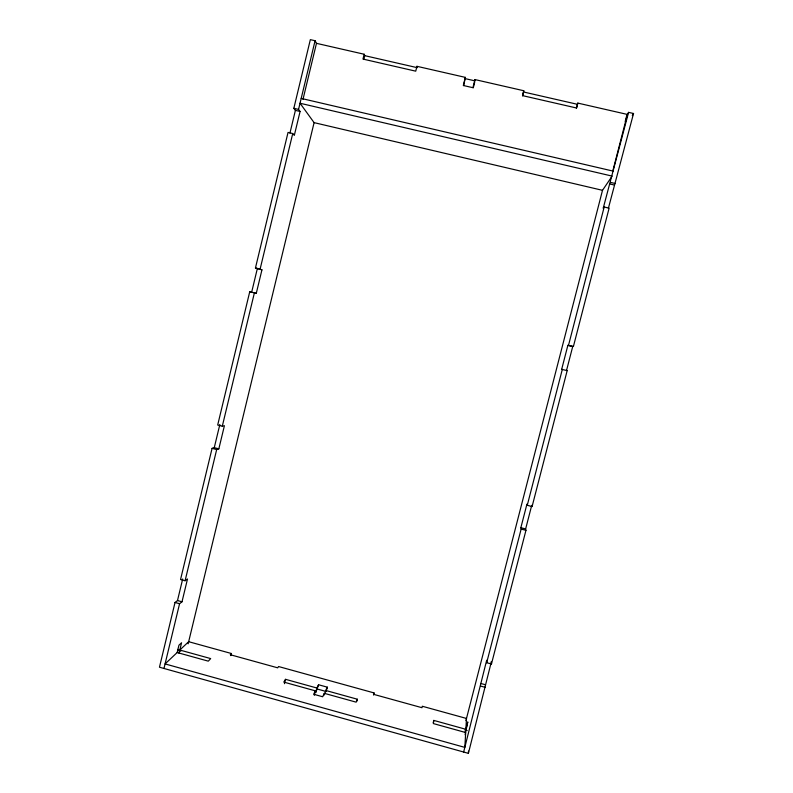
<?xml version="1.0" encoding="UTF-8"?>
<svg xmlns="http://www.w3.org/2000/svg" width="793" height="793" viewBox="0 0 793 793"><rect width="100%" height="100%" fill="white"/><g stroke="black" fill="none" stroke-linecap="round" stroke-linejoin="round"><path stroke-width="1.19" d="M486.684 662.7L521.14 529.07L520.862 527.692L526.939 504.11L527.266 505.29L532.093 506.539L531.726 505.349L525.64 528.941L525.957 530.329L491.452 663.999L486.684 662.7L486.684 660.252L463.647 752.032M182.687 578.979L177.493 600.559L175.025 602.472L159.462 667.21L468.395 753.35L491.422 661.54L491.452 663.999M468.395 753.35L468.494 751.12M522.617 95.884L523.767 90.739L474.948 79.578L472.925 87.696L463.32 85.495L465.332 77.377L416.94 66.315L415.74 71.172L362.976 59.078L364.156 54.241L316.476 43.337L315.079 40.73L310.341 39.65L293.836 108.314L295.402 110.366L300.081 111.466L294.312 135.395L292.736 133.541L288.037 132.431L255.445 267.984L261.938 269.868L256.268 293.41L249.745 291.705L217.688 425.028L222.298 426.218L224.409 425.692L218.838 448.848L216.677 449.562L212.078 448.362L180.546 579.514L185.096 580.754L187.495 579.009L182.003 601.788L179.575 603.711L163.982 668.469M179.813 650.032L188.665 641.696L231.338 653.491L230.277 654.711L277.689 667.825L278.561 666.536L374.028 692.913L373.553 694.321L422.005 707.713L422.282 706.246L466.492 718.458L465.878 729.302L433.811 720.411L433.345 723.573L465.689 732.544L464.847 747.393L165.083 663.919L177.176 652.53L178.94 645.205L181.567 642.776L179.03 653.293M212.078 448.362L214.269 447.658L219.839 424.513M257.309 268.728L251.649 292.26L249.745 291.705M289.941 133.095L295.402 110.366M185.096 580.754L216.677 449.562M222.298 426.218L254.394 292.855L256.268 293.41M261.938 269.868L260.104 269.134L292.736 133.541M300.081 111.466L298.545 109.414L315.079 40.73M302.995 99.353L316.476 43.337M188.149 643.817L314.097 122.637L300.032 103.249L612.146 176.105L602.502 190.32L465.937 720.609M363.779 59.505L364.721 55.649L364.156 54.241M230.822 655.613L231.338 653.491M284.449 683.705L285.53 679.323L316.893 688.017L318.578 684.755L327.34 687.174L326.795 689.355M463.717 85.614L465.332 77.377M314.306 695.292L315.406 690.862L283.785 682.089L285.53 679.323M316.893 688.017L315.792 692.398L318.578 684.755M473.282 87.805L474.72 82.036M323.782 695.55L324.327 693.34L356.156 702.162L357.286 699.208L325.735 690.465L324.912 693.756M356.731 701.409L357.286 699.208M523.767 90.739L522.537 95.626L576.58 108.007L577.829 103.1L627.392 114.44L612.672 171.566M373.493 695.055L374.028 692.913M576.402 108.205L577.829 103.1M433.246 722.621L433.811 720.411M465.015 732.623L467.781 721.917L465.114 734.774M625.211 121.507L626.738 115.59L628.581 112.368L633.538 113.498L608.39 208.272M532.093 506.539L567.183 370.609L561.682 369.33L567.867 345.342L573.428 346.422L609.113 208.162L604.177 207.003L603.205 208.281L628.581 112.368M527.266 505.29L562.306 369.399L561.682 369.33M568.541 345.213L604.177 207.003M573.428 346.422L572.715 346.541L566.519 370.529L567.183 370.609M324.327 693.34L322.662 696.75L313.651 694.252L315.406 690.862M325.735 690.465L327.34 687.174M632.308 115.57L633.538 113.498M364.721 55.649L417.257 67.673L416.94 66.315M465.432 78.685L475.007 80.876L474.948 79.578M523.598 91.998L577.403 104.299M301.201 98.411L613.415 171.179M293.836 108.314L298.545 109.414M610.521 182.4L615.457 183.56M609.49 183.887L614.387 185.037M314.097 122.637L602.502 190.32M255.445 267.984L260.104 269.134M567.867 345.342L572.715 346.541M214.269 447.658L218.838 448.848M520.862 527.692L525.64 528.941M521.14 529.07L525.957 530.329M177.493 600.559L182.003 601.788M480.707 683.447L485.425 684.746M175.025 602.472L179.575 603.711M480.657 686.084L485.415 687.392M177.652 649.437L210.68 658.587L208.291 661.154L177.176 652.53M177.523 650.3L180.735 651.192M317.497 689.097L326.26 691.526M464.956 729.966L467.196 730.591"/></g></svg>
